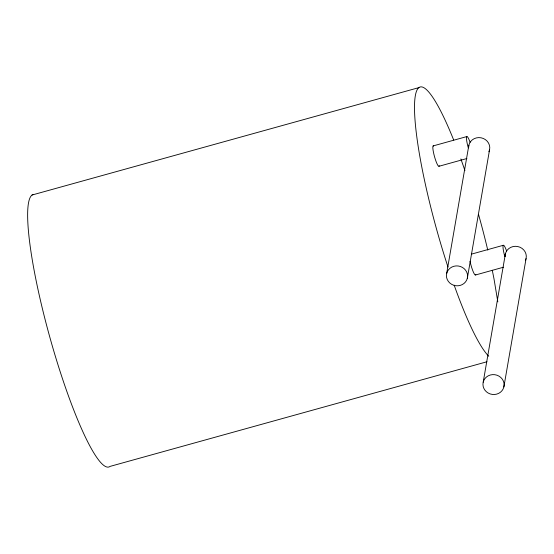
<?xml version="1.0" encoding="UTF-8"?>
<svg xmlns="http://www.w3.org/2000/svg" width="554" height="554" viewBox="0 0 554 554"><rect width="100%" height="100%" fill="white"/><g stroke="black" fill="none" stroke-linecap="round" stroke-linejoin="round"><path stroke-width="0.83" d="M446.663 273.503L468.857 145.203M467.341 278.205A10.609 9.944 9.8 0 0 453.809 266.294A10.609 9.944 9.8 0 0 449.862 283.059A10.609 9.944 9.8 0 0 467.341 278.205L489.535 149.912M483.192 382.212L505.386 253.912M503.87 386.921A10.609 9.944 9.8 0 0 490.332 375.003A10.609 9.944 9.8 0 0 486.391 391.768A10.609 9.944 9.8 0 0 503.87 386.921L526.065 258.621M32.042 195.022L418.942 87.608M433.159 145.917L466.8 136.575M439.01 166.269L466.911 158.52M471.329 254.168L503.33 245.284M475.54 274.978L503.434 267.229M486.966 361.755L110.073 466.392A141.415 22.195 74.5 0 1 50.656 340.163A141.415 22.195 74.5 0 1 33.372 194.412M497.817 301.847L494.043 279.112A141.415 22.195 74.5 0 0 492.264 270.276M488.753 356.243A141.415 22.195 74.5 0 1 454.176 285.185M447.985 267.049A141.415 22.195 74.5 0 1 414.593 103.065A141.415 22.195 74.5 0 1 453.664 139.989M460.859 158.95A141.415 22.195 74.5 0 1 464.924 170.549M478.504 214.343A141.415 22.195 74.5 0 1 487.769 250.11M439.28 165.653A10.609 1.662 74.5 0 1 434.648 157.128A10.609 1.662 74.5 0 1 433.63 145.993M468.289 147.793A10.609 1.662 74.5 0 1 466.593 136.907A10.609 1.662 74.5 0 1 470.076 142.295M468.615 147.786A10.609 9.944 9.8 0 1 481.135 137.808A10.609 9.944 9.8 0 1 488.891 151.754M475.81 274.362A10.609 1.662 74.5 0 1 473.358 272.062A10.609 1.662 74.5 0 1 470.027 261.232M505.144 256.502A10.609 9.944 9.8 0 1 517.665 246.516A10.609 9.944 9.8 0 1 525.421 260.463M504.819 256.502A10.609 1.662 74.5 0 1 503.122 245.616A10.609 1.662 74.5 0 1 506.605 251.004"/></g></svg>
